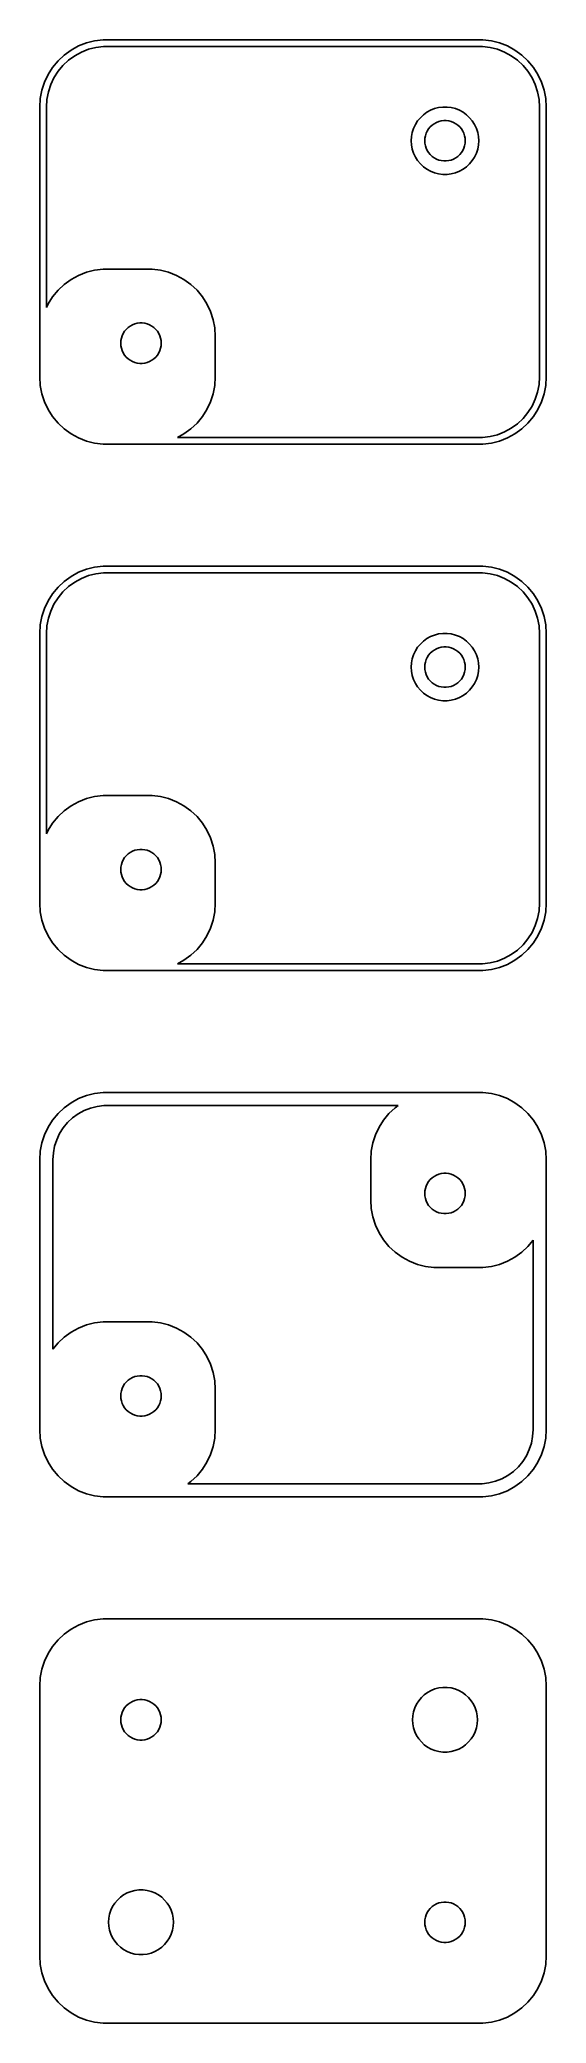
# Model space of a CAD drawing. Header units: metres. Extents: x -19 to 19, y 102 to 249.
import ezdxf

# ---------------------------------------------------------------- set-up
doc = ezdxf.new("R2010")
doc.units = ezdxf.units.M

msp = doc.modelspace()

# ---------------------------------------------------------------- linework, layer by layer
for p, q in [((-15.8789, 248.524), (-16.4291, 248.222)), ((-15.2951, 248.755), (-15.8789, 248.524)), ((-14.6869, 248.911), (-15.2951, 248.755)), ((-15.1406, 248.28), (-14.5932, 248.42)), ((-14.0639, 248.99), (-14.6869, 248.911)), ((-14.5932, 248.42), (-14.0325, 248.491)), ((14.0639, 248.99), (-14.0639, 248.99)), ((-14.0325, 248.491), (14.0325, 248.491)), ((14.0325, 248.491), (14.5932, 248.42)), ((14.6869, 248.911), (14.0639, 248.99)), ((14.5932, 248.42), (15.1406, 248.28)), ((15.2951, 248.755), (14.6869, 248.911)), ((15.8789, 248.524), (15.2951, 248.755)), ((16.4291, 248.222), (15.8789, 248.524)), ((-17.7951, 246.939), (-18.1315, 246.409)), ((-17.3948, 247.423), (-17.7951, 246.939)), ((-16.9371, 247.853), (-17.3948, 247.423)), ((-17.3906, 246.645), (-17.0303, 247.08)), ((-17.0303, 247.08), (-16.6184, 247.467)), ((-16.4291, 248.222), (-16.9371, 247.853)), ((-16.6184, 247.467), (-16.1612, 247.799)), ((-16.1612, 247.799), (-15.666, 248.072)), ((-15.666, 248.072), (-15.1406, 248.28)), ((15.1406, 248.28), (15.666, 248.072)), ((15.666, 248.072), (16.1612, 247.799)), ((16.1612, 247.799), (16.6184, 247.467)), ((16.9371, 247.853), (16.4291, 248.222)), ((16.6184, 247.467), (17.0303, 247.08)), ((17.3948, 247.423), (16.9371, 247.853)), ((17.0303, 247.08), (17.3906, 246.645)), ((17.7951, 246.939), (17.3948, 247.423)), ((18.1315, 246.409), (17.7951, 246.939)), ((-18.3989, 245.841), (-18.5929, 245.243)), ((-18.1315, 246.409), (-18.3989, 245.841)), ((-18.1086, 245.119), (-17.934, 245.657)), ((-17.934, 245.657), (-17.6934, 246.168)), ((-17.6934, 246.168), (-17.3906, 246.645)), ((17.3906, 246.645), (17.6934, 246.168)), ((17.6934, 246.168), (17.934, 245.657)), ((17.934, 245.657), (18.1086, 245.119)), ((18.3989, 245.841), (18.1315, 246.409)), ((18.5929, 245.243), (18.3989, 245.841)), ((-18.7106, 244.627), (-18.75, 244)), ((-18.75, 244), (-18.75, 224)), ((-18.5929, 245.243), (-18.7106, 244.627)), ((-18.25, 244), (-18.2145, 244.564)), ((-18.25, 229.157), (-18.25, 244)), ((-18.2145, 244.564), (-18.1086, 245.119)), ((11.093, 243.995), (10.7815, 243.956)), ((11.407, 243.995), (11.093, 243.995)), ((11.7184, 243.956), (11.407, 243.995)), ((18.1086, 245.119), (18.2145, 244.564)), ((18.2145, 244.564), (18.25, 244)), ((18.25, 244), (18.25, 224)), ((18.7106, 244.627), (18.5929, 245.243)), ((18.75, 244), (18.7106, 244.627)), ((18.75, 224), (18.75, 244)), ((9.05922, 242.704), (8.92555, 242.42)), ((9.22745, 242.969), (9.05922, 242.704)), ((9.42757, 243.211), (9.22745, 242.969)), ((9.65643, 243.426), (9.42757, 243.211)), ((9.91043, 243.611), (9.65643, 243.426)), ((10.1855, 243.762), (9.91043, 243.611)), ((10.0365, 242.382), (10.1565, 242.527)), ((10.1565, 242.527), (10.2939, 242.656)), ((10.4774, 243.878), (10.1855, 243.762)), ((10.2939, 242.656), (10.4463, 242.766)), ((10.4463, 242.766), (10.6113, 242.857)), ((10.7815, 243.956), (10.4774, 243.878)), ((10.6113, 242.857), (10.7865, 242.927)), ((10.7865, 242.927), (10.9689, 242.973)), ((10.9689, 242.973), (11.1558, 242.997)), ((11.1558, 242.997), (11.3442, 242.997)), ((11.3442, 242.997), (11.5311, 242.973)), ((11.5311, 242.973), (11.7135, 242.927)), ((11.7135, 242.927), (11.8887, 242.857)), ((12.0225, 243.878), (11.7184, 243.956)), ((11.8887, 242.857), (12.0537, 242.766)), ((12.3144, 243.762), (12.0225, 243.878)), ((12.0537, 242.766), (12.2061, 242.656)), ((12.2061, 242.656), (12.3434, 242.527)), ((12.5896, 243.611), (12.3144, 243.762)), ((12.3434, 242.527), (12.4635, 242.382)), ((12.8436, 243.426), (12.5896, 243.611)), ((13.0724, 243.211), (12.8436, 243.426)), ((13.2725, 242.969), (13.0724, 243.211)), ((13.4408, 242.704), (13.2725, 242.969)), ((13.5744, 242.42), (13.4408, 242.704)), ((8.7697, 241.813), (8.75, 241.5)), ((8.75, 241.5), (8.7697, 241.187)), ((8.82854, 242.122), (8.7697, 241.813)), ((8.7697, 241.187), (8.82854, 240.878)), ((8.92555, 242.42), (8.82854, 242.122)), ((9.75, 241.5), (9.76183, 241.688)), ((9.76183, 241.312), (9.75, 241.5)), ((9.76183, 241.688), (9.79712, 241.873)), ((9.79712, 241.127), (9.76183, 241.312)), ((9.79712, 241.873), (9.85533, 242.052)), ((9.85533, 240.948), (9.79712, 241.127)), ((9.85533, 242.052), (9.93553, 242.223)), ((9.93553, 242.223), (10.0365, 242.382)), ((12.4635, 242.382), (12.5645, 242.223)), ((12.5645, 242.223), (12.6447, 242.052)), ((12.6447, 242.052), (12.7029, 241.873)), ((12.7029, 241.127), (12.6447, 240.948)), ((12.7029, 241.873), (12.7382, 241.688)), ((12.7382, 241.312), (12.7029, 241.127)), ((12.7382, 241.688), (12.75, 241.5)), ((12.75, 241.5), (12.7382, 241.312)), ((13.6714, 242.122), (13.5744, 242.42)), ((13.7303, 241.813), (13.6714, 242.122)), ((13.6714, 240.878), (13.7303, 241.187)), ((13.75, 241.5), (13.7303, 241.813)), ((13.7303, 241.187), (13.75, 241.5)), ((8.82854, 240.878), (8.92555, 240.58)), ((8.92555, 240.58), (9.05922, 240.296)), ((9.05922, 240.296), (9.22745, 240.031)), ((9.22745, 240.031), (9.42757, 239.789)), ((9.42757, 239.789), (9.65643, 239.574)), ((9.93553, 240.777), (9.85533, 240.948)), ((10.0365, 240.618), (9.93553, 240.777)), ((10.1565, 240.473), (10.0365, 240.618)), ((10.2939, 240.344), (10.1565, 240.473)), ((10.4463, 240.234), (10.2939, 240.344)), ((10.6113, 240.143), (10.4463, 240.234)), ((10.7865, 240.073), (10.6113, 240.143)), ((10.9689, 240.027), (10.7865, 240.073)), ((11.1558, 240.003), (10.9689, 240.027)), ((11.3442, 240.003), (11.1558, 240.003)), ((11.5311, 240.027), (11.3442, 240.003)), ((11.7135, 240.073), (11.5311, 240.027)), ((11.8887, 240.143), (11.7135, 240.073)), ((12.0537, 240.234), (11.8887, 240.143)), ((12.2061, 240.344), (12.0537, 240.234)), ((12.3434, 240.473), (12.2061, 240.344)), ((12.4635, 240.618), (12.3434, 240.473)), ((12.5645, 240.777), (12.4635, 240.618)), ((12.6447, 240.948), (12.5645, 240.777)), ((12.8436, 239.574), (13.0724, 239.789)), ((13.0724, 239.789), (13.2725, 240.031)), ((13.2725, 240.031), (13.4408, 240.296)), ((13.4408, 240.296), (13.5744, 240.58)), ((13.5744, 240.58), (13.6714, 240.878)), ((9.65643, 239.574), (9.91043, 239.389)), ((9.91043, 239.389), (10.1855, 239.238)), ((10.1855, 239.238), (10.4774, 239.122)), ((10.4774, 239.122), (10.7815, 239.044)), ((10.7815, 239.044), (11.093, 239.005)), ((11.093, 239.005), (11.407, 239.005)), ((11.407, 239.005), (11.7184, 239.044)), ((11.7184, 239.044), (12.0225, 239.122)), ((12.0225, 239.122), (12.3144, 239.238)), ((12.3144, 239.238), (12.5896, 239.389)), ((12.5896, 239.389), (12.8436, 239.574)), ((-16.9371, 230.853), (-17.3948, 230.423)), ((-16.4291, 231.222), (-16.9371, 230.853)), ((-15.8789, 231.524), (-16.4291, 231.222)), ((-15.2951, 231.755), (-15.8789, 231.524)), ((-14.6869, 231.911), (-15.2951, 231.755)), ((-14.0639, 231.99), (-14.6869, 231.911)), ((-10.436, 231.99), (-14.0639, 231.99)), ((-9.81308, 231.911), (-10.436, 231.99)), ((-9.20491, 231.755), (-9.81308, 231.911)), ((-8.62109, 231.524), (-9.20491, 231.755)), ((-8.07086, 231.222), (-8.62109, 231.524)), ((-7.56287, 230.853), (-8.07086, 231.222)), ((-7.10515, 230.423), (-7.56287, 230.853)), ((-18.1315, 229.409), (-18.25, 229.157)), ((-17.7951, 229.939), (-18.1315, 229.409)), ((-17.3948, 230.423), (-17.7951, 229.939)), ((-6.70491, 229.939), (-7.10515, 230.423)), ((-6.36845, 229.409), (-6.70491, 229.939)), ((-6.1011, 228.841), (-6.36845, 229.409)), ((-12.0537, 227.766), (-11.8887, 227.857)), ((-11.8887, 227.857), (-11.7135, 227.927)), ((-11.7135, 227.927), (-11.5311, 227.973)), ((-11.5311, 227.973), (-11.3442, 227.997)), ((-11.3442, 227.997), (-11.1558, 227.997)), ((-11.1558, 227.997), (-10.9689, 227.973)), ((-10.9689, 227.973), (-10.7865, 227.927)), ((-10.7865, 227.927), (-10.6113, 227.857)), ((-10.6113, 227.857), (-10.4463, 227.766)), ((-5.90707, 228.243), (-6.1011, 228.841)), ((-5.78941, 227.627), (-5.90707, 228.243)), ((-12.75, 226.5), (-12.7382, 226.688)), ((-12.7382, 226.312), (-12.75, 226.5)), ((-12.7382, 226.688), (-12.7029, 226.873)), ((-12.7029, 226.873), (-12.6447, 227.052)), ((-12.6447, 227.052), (-12.5645, 227.223)), ((-12.5645, 227.223), (-12.4635, 227.382)), ((-12.4635, 227.382), (-12.3434, 227.527)), ((-12.3434, 227.527), (-12.2061, 227.656)), ((-12.2061, 227.656), (-12.0537, 227.766)), ((-10.4463, 227.766), (-10.2939, 227.656)), ((-10.2939, 227.656), (-10.1565, 227.527)), ((-10.1565, 227.527), (-10.0365, 227.382)), ((-10.0365, 227.382), (-9.93553, 227.223)), ((-9.93553, 227.223), (-9.85533, 227.052)), ((-9.85533, 227.052), (-9.79712, 226.873)), ((-9.79712, 226.873), (-9.76183, 226.688)), ((-9.76183, 226.688), (-9.75, 226.5)), ((-9.75, 226.5), (-9.76183, 226.312)), ((-5.75, 227), (-5.78941, 227.627)), ((-5.75, 224), (-5.75, 227)), ((-12.7029, 226.127), (-12.7382, 226.312)), ((-12.6447, 225.948), (-12.7029, 226.127)), ((-12.5645, 225.777), (-12.6447, 225.948)), ((-12.4635, 225.618), (-12.5645, 225.777)), ((-12.3434, 225.473), (-12.4635, 225.618)), ((-12.2061, 225.344), (-12.3434, 225.473)), ((-12.0537, 225.234), (-12.2061, 225.344)), ((-11.8887, 225.143), (-12.0537, 225.234)), ((-11.7135, 225.073), (-11.8887, 225.143)), ((-11.5311, 225.027), (-11.7135, 225.073)), ((-11.3442, 225.003), (-11.5311, 225.027)), ((-11.1558, 225.003), (-11.3442, 225.003)), ((-10.9689, 225.027), (-11.1558, 225.003)), ((-10.7865, 225.073), (-10.9689, 225.027)), ((-10.6113, 225.143), (-10.7865, 225.073)), ((-10.4463, 225.234), (-10.6113, 225.143)), ((-10.2939, 225.344), (-10.4463, 225.234)), ((-10.1565, 225.473), (-10.2939, 225.344)), ((-10.0365, 225.618), (-10.1565, 225.473)), ((-9.93553, 225.777), (-10.0365, 225.618)), ((-9.85533, 225.948), (-9.93553, 225.777)), ((-9.79712, 226.127), (-9.85533, 225.948)), ((-9.76183, 226.312), (-9.79712, 226.127)), ((-18.75, 224), (-18.7106, 223.373)), ((-5.78941, 223.373), (-5.75, 224)), ((18.2145, 223.436), (18.1086, 222.881)), ((18.25, 224), (18.2145, 223.436)), ((18.7106, 223.373), (18.75, 224)), ((-18.7106, 223.373), (-18.5929, 222.757)), ((-18.5929, 222.757), (-18.3989, 222.159)), ((-18.3989, 222.159), (-18.1315, 221.591)), ((-6.36845, 221.591), (-6.1011, 222.159)), ((-6.1011, 222.159), (-5.90707, 222.757)), ((-5.90707, 222.757), (-5.78941, 223.373)), ((17.934, 222.343), (17.6934, 221.832)), ((18.1086, 222.881), (17.934, 222.343)), ((18.1315, 221.591), (18.3989, 222.159)), ((18.3989, 222.159), (18.5929, 222.757)), ((18.5929, 222.757), (18.7106, 223.373)), ((-18.1315, 221.591), (-17.7951, 221.061)), ((-17.7951, 221.061), (-17.3948, 220.577)), ((-17.3948, 220.577), (-16.9371, 220.147)), ((-7.56287, 220.147), (-7.10515, 220.577)), ((-7.10515, 220.577), (-6.70491, 221.061)), ((-6.70491, 221.061), (-6.36845, 221.591)), ((16.6184, 220.533), (16.1612, 220.201)), ((17.0303, 220.92), (16.6184, 220.533)), ((16.9371, 220.147), (17.3948, 220.577)), ((17.3906, 221.355), (17.0303, 220.92)), ((17.6934, 221.832), (17.3906, 221.355)), ((17.3948, 220.577), (17.7951, 221.061)), ((17.7951, 221.061), (18.1315, 221.591)), ((-16.9371, 220.147), (-16.4291, 219.778)), ((-16.4291, 219.778), (-15.8789, 219.476)), ((-15.8789, 219.476), (-15.2951, 219.245)), ((-15.2951, 219.245), (-14.6869, 219.089)), ((-14.6869, 219.089), (-14.0639, 219.01)), ((-14.0639, 219.01), (14.0639, 219.01)), ((-8.56104, 219.509), (-8.07086, 219.778)), ((14.0325, 219.509), (-8.56104, 219.509)), ((-8.07086, 219.778), (-7.56287, 220.147)), ((14.5932, 219.58), (14.0325, 219.509)), ((14.0639, 219.01), (14.6869, 219.089)), ((15.1406, 219.72), (14.5932, 219.58)), ((14.6869, 219.089), (15.2951, 219.245)), ((15.666, 219.928), (15.1406, 219.72)), ((15.2951, 219.245), (15.8789, 219.476)), ((16.1612, 220.201), (15.666, 219.928)), ((15.8789, 219.476), (16.4291, 219.778)), ((16.4291, 219.778), (16.9371, 220.147)), ((-16.9371, 208.853), (-17.3948, 208.423)), ((-16.4291, 209.222), (-16.9371, 208.853)), ((-16.6184, 208.467), (-16.1612, 208.799)), ((-15.8789, 209.524), (-16.4291, 209.222)), ((-16.1612, 208.799), (-15.666, 209.072)), ((-15.2951, 209.755), (-15.8789, 209.524)), ((-15.666, 209.072), (-15.1406, 209.28)), ((-14.6869, 209.911), (-15.2951, 209.755)), ((-15.1406, 209.28), (-14.5932, 209.42)), ((-14.0639, 209.99), (-14.6869, 209.911)), ((-14.5932, 209.42), (-14.0325, 209.491)), ((14.0639, 209.99), (-14.0639, 209.99)), ((-14.0325, 209.491), (14.0325, 209.491)), ((14.0325, 209.491), (14.5932, 209.42)), ((14.6869, 209.911), (14.0639, 209.99)), ((14.5932, 209.42), (15.1406, 209.28)), ((15.2951, 209.755), (14.6869, 209.911)), ((15.1406, 209.28), (15.666, 209.072)), ((15.8789, 209.524), (15.2951, 209.755)), ((15.666, 209.072), (16.1612, 208.799)), ((16.4291, 209.222), (15.8789, 209.524)), ((16.1612, 208.799), (16.6184, 208.467)), ((16.9371, 208.853), (16.4291, 209.222)), ((17.3948, 208.423), (16.9371, 208.853)), ((-18.1315, 207.409), (-18.3989, 206.841)), ((-17.7951, 207.939), (-18.1315, 207.409)), ((-17.3948, 208.423), (-17.7951, 207.939)), ((-17.6934, 207.168), (-17.3906, 207.645)), ((-17.3906, 207.645), (-17.0303, 208.08)), ((-17.0303, 208.08), (-16.6184, 208.467)), ((16.6184, 208.467), (17.0303, 208.08)), ((17.0303, 208.08), (17.3906, 207.645)), ((17.3906, 207.645), (17.6934, 207.168)), ((17.7951, 207.939), (17.3948, 208.423)), ((18.1315, 207.409), (17.7951, 207.939)), ((18.3989, 206.841), (18.1315, 207.409)), ((-18.5929, 206.243), (-18.7106, 205.627)), ((-18.3989, 206.841), (-18.5929, 206.243)), ((-18.2145, 205.564), (-18.1086, 206.119)), ((-18.1086, 206.119), (-17.934, 206.657)), ((-17.934, 206.657), (-17.6934, 207.168)), ((17.6934, 207.168), (17.934, 206.657)), ((17.934, 206.657), (18.1086, 206.119)), ((18.1086, 206.119), (18.2145, 205.564)), ((18.5929, 206.243), (18.3989, 206.841)), ((18.7106, 205.627), (18.5929, 206.243)), ((-18.7106, 205.627), (-18.75, 205)), ((-18.75, 205), (-18.75, 185)), ((-18.25, 205), (-18.2145, 205.564)), ((-18.25, 190.157), (-18.25, 205)), ((9.65643, 204.426), (9.42757, 204.211)), ((9.91043, 204.611), (9.65643, 204.426)), ((10.1855, 204.762), (9.91043, 204.611)), ((10.4774, 204.878), (10.1855, 204.762)), ((10.7815, 204.956), (10.4774, 204.878)), ((11.093, 204.995), (10.7815, 204.956)), ((11.407, 204.995), (11.093, 204.995)), ((11.7184, 204.956), (11.407, 204.995)), ((12.0225, 204.878), (11.7184, 204.956)), ((12.3144, 204.762), (12.0225, 204.878)), ((12.5896, 204.611), (12.3144, 204.762)), ((12.8436, 204.426), (12.5896, 204.611)), ((13.0724, 204.211), (12.8436, 204.426)), ((18.2145, 205.564), (18.25, 205)), ((18.25, 205), (18.25, 185)), ((18.75, 205), (18.7106, 205.627)), ((18.75, 185), (18.75, 205)), ((8.82854, 203.122), (8.7697, 202.813)), ((8.92555, 203.42), (8.82854, 203.122)), ((9.05922, 203.704), (8.92555, 203.42)), ((9.22745, 203.969), (9.05922, 203.704)), ((9.42757, 204.211), (9.22745, 203.969)), ((9.76183, 202.688), (9.79712, 202.873)), ((9.79712, 202.873), (9.85533, 203.052)), ((9.85533, 203.052), (9.93553, 203.223)), ((9.93553, 203.223), (10.0365, 203.382)), ((10.0365, 203.382), (10.1565, 203.527)), ((10.1565, 203.527), (10.2939, 203.656)), ((10.2939, 203.656), (10.4463, 203.766)), ((10.4463, 203.766), (10.6113, 203.857)), ((10.6113, 203.857), (10.7865, 203.927)), ((10.7865, 203.927), (10.9689, 203.973)), ((10.9689, 203.973), (11.1558, 203.997)), ((11.1558, 203.997), (11.3442, 203.997)), ((11.3442, 203.997), (11.5311, 203.973)), ((11.5311, 203.973), (11.7135, 203.927)), ((11.7135, 203.927), (11.8887, 203.857)), ((11.8887, 203.857), (12.0537, 203.766)), ((12.0537, 203.766), (12.2061, 203.656)), ((12.2061, 203.656), (12.3434, 203.527)), ((12.3434, 203.527), (12.4635, 203.382)), ((12.4635, 203.382), (12.5645, 203.223)), ((12.5645, 203.223), (12.6447, 203.052)), ((12.6447, 203.052), (12.7029, 202.873)), ((12.7029, 202.873), (12.7382, 202.688)), ((13.2725, 203.969), (13.0724, 204.211)), ((13.4408, 203.704), (13.2725, 203.969)), ((13.5744, 203.42), (13.4408, 203.704)), ((13.6714, 203.122), (13.5744, 203.42)), ((13.7303, 202.813), (13.6714, 203.122)), ((8.7697, 202.813), (8.75, 202.5)), ((8.75, 202.5), (8.7697, 202.187)), ((8.7697, 202.187), (8.82854, 201.878)), ((8.82854, 201.878), (8.92555, 201.58)), ((8.92555, 201.58), (9.05922, 201.296)), ((9.75, 202.5), (9.76183, 202.688)), ((9.76183, 202.312), (9.75, 202.5)), ((9.79712, 202.127), (9.76183, 202.312)), ((9.85533, 201.948), (9.79712, 202.127)), ((9.93553, 201.777), (9.85533, 201.948)), ((10.0365, 201.618), (9.93553, 201.777)), ((10.1565, 201.473), (10.0365, 201.618)), ((10.2939, 201.344), (10.1565, 201.473)), ((12.3434, 201.473), (12.2061, 201.344)), ((12.4635, 201.618), (12.3434, 201.473)), ((12.5645, 201.777), (12.4635, 201.618)), ((12.6447, 201.948), (12.5645, 201.777)), ((12.7029, 202.127), (12.6447, 201.948)), ((12.7382, 202.312), (12.7029, 202.127)), ((12.7382, 202.688), (12.75, 202.5)), ((12.75, 202.5), (12.7382, 202.312)), ((13.4408, 201.296), (13.5744, 201.58)), ((13.5744, 201.58), (13.6714, 201.878)), ((13.6714, 201.878), (13.7303, 202.187)), ((13.75, 202.5), (13.7303, 202.813)), ((13.7303, 202.187), (13.75, 202.5)), ((9.05922, 201.296), (9.22745, 201.031)), ((9.22745, 201.031), (9.42757, 200.789)), ((9.42757, 200.789), (9.65643, 200.574)), ((9.65643, 200.574), (9.91043, 200.389)), ((9.91043, 200.389), (10.1855, 200.238)), ((10.1855, 200.238), (10.4774, 200.122)), ((10.4463, 201.234), (10.2939, 201.344)), ((10.6113, 201.143), (10.4463, 201.234)), ((10.4774, 200.122), (10.7815, 200.044)), ((10.7865, 201.073), (10.6113, 201.143)), ((10.7815, 200.044), (11.093, 200.005)), ((10.9689, 201.027), (10.7865, 201.073)), ((11.1558, 201.003), (10.9689, 201.027)), ((11.093, 200.005), (11.407, 200.005)), ((11.3442, 201.003), (11.1558, 201.003)), ((11.5311, 201.027), (11.3442, 201.003)), ((11.407, 200.005), (11.7184, 200.044)), ((11.7135, 201.073), (11.5311, 201.027)), ((11.8887, 201.143), (11.7135, 201.073)), ((11.7184, 200.044), (12.0225, 200.122)), ((12.0537, 201.234), (11.8887, 201.143)), ((12.0225, 200.122), (12.3144, 200.238)), ((12.2061, 201.344), (12.0537, 201.234)), ((12.3144, 200.238), (12.5896, 200.389)), ((12.5896, 200.389), (12.8436, 200.574)), ((12.8436, 200.574), (13.0724, 200.789)), ((13.0724, 200.789), (13.2725, 201.031)), ((13.2725, 201.031), (13.4408, 201.296)), ((-15.2951, 192.755), (-15.8789, 192.524)), ((-14.6869, 192.911), (-15.2951, 192.755)), ((-14.0639, 192.99), (-14.6869, 192.911)), ((-10.436, 192.99), (-14.0639, 192.99)), ((-9.81308, 192.911), (-10.436, 192.99)), ((-9.20491, 192.755), (-9.81308, 192.911)), ((-8.62109, 192.524), (-9.20491, 192.755)), ((-17.3948, 191.423), (-17.7951, 190.939)), ((-16.9371, 191.853), (-17.3948, 191.423)), ((-16.4291, 192.222), (-16.9371, 191.853)), ((-15.8789, 192.524), (-16.4291, 192.222)), ((-8.07086, 192.222), (-8.62109, 192.524)), ((-7.56287, 191.853), (-8.07086, 192.222)), ((-7.10515, 191.423), (-7.56287, 191.853)), ((-6.70491, 190.939), (-7.10515, 191.423)), ((-18.1315, 190.409), (-18.25, 190.157)), ((-17.7951, 190.939), (-18.1315, 190.409)), ((-6.36845, 190.409), (-6.70491, 190.939)), ((-6.1011, 189.841), (-6.36845, 190.409)), ((-5.90707, 189.243), (-6.1011, 189.841)), ((-12.6447, 188.052), (-12.5645, 188.223)), ((-12.5645, 188.223), (-12.4635, 188.382)), ((-12.4635, 188.382), (-12.3434, 188.527)), ((-12.3434, 188.527), (-12.2061, 188.656)), ((-12.2061, 188.656), (-12.0537, 188.766)), ((-12.0537, 188.766), (-11.8887, 188.857)), ((-11.8887, 188.857), (-11.7135, 188.927)), ((-11.7135, 188.927), (-11.5311, 188.973)), ((-11.5311, 188.973), (-11.3442, 188.997)), ((-11.3442, 188.997), (-11.1558, 188.997)), ((-11.1558, 188.997), (-10.9689, 188.973)), ((-10.9689, 188.973), (-10.7865, 188.927)), ((-10.7865, 188.927), (-10.6113, 188.857)), ((-10.6113, 188.857), (-10.4463, 188.766)), ((-10.4463, 188.766), (-10.2939, 188.656)), ((-10.2939, 188.656), (-10.1565, 188.527)), ((-10.1565, 188.527), (-10.0365, 188.382)), ((-10.0365, 188.382), (-9.93553, 188.223)), ((-9.93553, 188.223), (-9.85533, 188.052)), ((-5.78941, 188.627), (-5.90707, 189.243)), ((-5.75, 188), (-5.78941, 188.627)), ((-12.75, 187.5), (-12.7382, 187.688)), ((-12.7382, 187.312), (-12.75, 187.5)), ((-12.7382, 187.688), (-12.7029, 187.873)), ((-12.7029, 187.127), (-12.7382, 187.312)), ((-12.7029, 187.873), (-12.6447, 188.052)), ((-12.6447, 186.948), (-12.7029, 187.127)), ((-12.5645, 186.777), (-12.6447, 186.948)), ((-12.4635, 186.618), (-12.5645, 186.777)), ((-9.93553, 186.777), (-10.0365, 186.618)), ((-9.85533, 186.948), (-9.93553, 186.777)), ((-9.85533, 188.052), (-9.79712, 187.873)), ((-9.79712, 187.127), (-9.85533, 186.948)), ((-9.79712, 187.873), (-9.76183, 187.688)), ((-9.76183, 187.312), (-9.79712, 187.127)), ((-9.76183, 187.688), (-9.75, 187.5)), ((-9.75, 187.5), (-9.76183, 187.312)), ((-5.75, 185), (-5.75, 188)), ((-12.3434, 186.473), (-12.4635, 186.618)), ((-12.2061, 186.344), (-12.3434, 186.473)), ((-12.0537, 186.234), (-12.2061, 186.344)), ((-11.8887, 186.143), (-12.0537, 186.234)), ((-11.7135, 186.073), (-11.8887, 186.143)), ((-11.5311, 186.027), (-11.7135, 186.073)), ((-11.3442, 186.003), (-11.5311, 186.027)), ((-11.1558, 186.003), (-11.3442, 186.003)), ((-10.9689, 186.027), (-11.1558, 186.003)), ((-10.7865, 186.073), (-10.9689, 186.027)), ((-10.6113, 186.143), (-10.7865, 186.073)), ((-10.4463, 186.234), (-10.6113, 186.143)), ((-10.2939, 186.344), (-10.4463, 186.234)), ((-10.1565, 186.473), (-10.2939, 186.344)), ((-10.0365, 186.618), (-10.1565, 186.473)), ((-18.75, 185), (-18.7106, 184.373)), ((-18.7106, 184.373), (-18.5929, 183.757)), ((-18.5929, 183.757), (-18.3989, 183.159)), ((-6.1011, 183.159), (-5.90707, 183.757)), ((-5.90707, 183.757), (-5.78941, 184.373)), ((-5.78941, 184.373), (-5.75, 185)), ((18.1086, 183.881), (17.934, 183.343)), ((18.2145, 184.436), (18.1086, 183.881)), ((18.25, 185), (18.2145, 184.436)), ((18.3989, 183.159), (18.5929, 183.757)), ((18.5929, 183.757), (18.7106, 184.373)), ((18.7106, 184.373), (18.75, 185)), ((-18.3989, 183.159), (-18.1315, 182.591)), ((-18.1315, 182.591), (-17.7951, 182.061)), ((-6.70491, 182.061), (-6.36845, 182.591)), ((-6.36845, 182.591), (-6.1011, 183.159)), ((17.3906, 182.355), (17.0303, 181.92)), ((17.6934, 182.832), (17.3906, 182.355)), ((17.934, 183.343), (17.6934, 182.832)), ((17.7951, 182.061), (18.1315, 182.591)), ((18.1315, 182.591), (18.3989, 183.159)), ((-17.7951, 182.061), (-17.3948, 181.577)), ((-17.3948, 181.577), (-16.9371, 181.147)), ((-16.9371, 181.147), (-16.4291, 180.778)), ((-8.07086, 180.778), (-7.56287, 181.147)), ((-7.56287, 181.147), (-7.10515, 181.577)), ((-7.10515, 181.577), (-6.70491, 182.061)), ((15.666, 180.928), (15.1406, 180.72)), ((16.1612, 181.201), (15.666, 180.928)), ((16.6184, 181.533), (16.1612, 181.201)), ((16.4291, 180.778), (16.9371, 181.147)), ((17.0303, 181.92), (16.6184, 181.533)), ((16.9371, 181.147), (17.3948, 181.577)), ((17.3948, 181.577), (17.7951, 182.061)), ((-16.4291, 180.778), (-15.8789, 180.476)), ((-15.8789, 180.476), (-15.2951, 180.245)), ((-15.2951, 180.245), (-14.6869, 180.089)), ((-14.6869, 180.089), (-14.0639, 180.01)), ((-14.0639, 180.01), (14.0639, 180.01)), ((-8.56104, 180.509), (-8.07086, 180.778)), ((14.0325, 180.509), (-8.56104, 180.509)), ((14.5932, 180.58), (14.0325, 180.509)), ((14.0639, 180.01), (14.6869, 180.089)), ((15.1406, 180.72), (14.5932, 180.58)), ((14.6869, 180.089), (15.2951, 180.245)), ((15.2951, 180.245), (15.8789, 180.476)), ((15.8789, 180.476), (16.4291, 180.778)), ((-15.8789, 170.524), (-16.4291, 170.222)), ((-15.2951, 170.755), (-15.8789, 170.524)), ((-14.6869, 170.911), (-15.2951, 170.755)), ((-14.0639, 170.99), (-14.6869, 170.911)), ((14.0639, 170.99), (-14.0639, 170.99)), ((14.6869, 170.911), (14.0639, 170.99)), ((15.2951, 170.755), (14.6869, 170.911)), ((15.8789, 170.524), (15.2951, 170.755)), ((16.4291, 170.222), (15.8789, 170.524)), ((-17.3948, 169.423), (-17.7951, 168.939)), ((-16.9371, 169.853), (-17.3948, 169.423)), ((-16.4291, 170.222), (-16.9371, 169.853)), ((-16.6822, 168.754), (-16.3139, 169.099)), ((-16.3139, 169.099), (-15.9053, 169.396)), ((-15.9053, 169.396), (-15.4626, 169.64)), ((-15.4626, 169.64), (-14.993, 169.826)), ((-14.993, 169.826), (-14.5037, 169.951)), ((-14.5037, 169.951), (-14.0026, 170.014)), ((-14.0026, 170.014), (7.78568, 170.014)), ((7.10515, 169.423), (6.70491, 168.939)), ((7.56287, 169.853), (7.10515, 169.423)), ((7.78568, 170.014), (7.56287, 169.853)), ((16.9371, 169.853), (16.4291, 170.222)), ((17.3948, 169.423), (16.9371, 169.853)), ((17.7951, 168.939), (17.3948, 169.423)), ((-18.3989, 167.841), (-18.5929, 167.243)), ((-18.1315, 168.409), (-18.3989, 167.841)), ((-17.7951, 168.939), (-18.1315, 168.409)), ((-17.4899, 167.481), (-17.2748, 167.938)), ((-17.2748, 167.938), (-17.0042, 168.364)), ((-17.0042, 168.364), (-16.6822, 168.754)), ((6.1011, 167.841), (5.90707, 167.243)), ((6.36845, 168.409), (6.1011, 167.841)), ((6.70491, 168.939), (6.36845, 168.409)), ((18.1315, 168.409), (17.7951, 168.939)), ((18.3989, 167.841), (18.1315, 168.409)), ((18.5929, 167.243), (18.3989, 167.841)), ((-18.7106, 166.627), (-18.75, 166)), ((-18.5929, 167.243), (-18.7106, 166.627)), ((-17.7724, 166), (-17.7407, 166.504)), ((-17.7407, 166.504), (-17.646, 167)), ((-17.646, 167), (-17.4899, 167.481)), ((5.78941, 166.627), (5.75, 166)), ((5.90707, 167.243), (5.78941, 166.627)), ((18.7106, 166.627), (18.5929, 167.243)), ((18.75, 166), (18.7106, 166.627)), ((-18.75, 166), (-18.75, 146)), ((-17.7724, 151.966), (-17.7724, 166)), ((5.75, 166), (5.75, 163)), ((10.1565, 164.527), (10.2939, 164.656)), ((10.2939, 164.656), (10.4463, 164.766)), ((10.4463, 164.766), (10.6113, 164.857)), ((10.6113, 164.857), (10.7865, 164.927)), ((10.7865, 164.927), (10.9689, 164.973)), ((10.9689, 164.973), (11.1558, 164.997)), ((11.1558, 164.997), (11.3442, 164.997)), ((11.3442, 164.997), (11.5311, 164.973)), ((11.5311, 164.973), (11.7135, 164.927)), ((11.7135, 164.927), (11.8887, 164.857)), ((11.8887, 164.857), (12.0537, 164.766)), ((12.0537, 164.766), (12.2061, 164.656)), ((12.2061, 164.656), (12.3434, 164.527)), ((18.75, 146), (18.75, 166)), ((9.75, 163.5), (9.76183, 163.688)), ((9.76183, 163.312), (9.75, 163.5)), ((9.76183, 163.688), (9.79712, 163.873)), ((9.79712, 163.127), (9.76183, 163.312)), ((9.79712, 163.873), (9.85533, 164.052)), ((9.85533, 164.052), (9.93553, 164.223)), ((9.93553, 164.223), (10.0365, 164.382)), ((10.0365, 164.382), (10.1565, 164.527)), ((12.3434, 164.527), (12.4635, 164.382)), ((12.4635, 164.382), (12.5645, 164.223)), ((12.5645, 164.223), (12.6447, 164.052)), ((12.6447, 164.052), (12.7029, 163.873)), ((12.7029, 163.873), (12.7382, 163.688)), ((12.7382, 163.312), (12.7029, 163.127)), ((12.7382, 163.688), (12.75, 163.5)), ((12.75, 163.5), (12.7382, 163.312)), ((5.75, 163), (5.78941, 162.373)), ((5.78941, 162.373), (5.90707, 161.757)), ((5.90707, 161.757), (6.1011, 161.159)), ((9.85533, 162.948), (9.79712, 163.127)), ((9.93553, 162.777), (9.85533, 162.948)), ((10.0365, 162.618), (9.93553, 162.777)), ((10.1565, 162.473), (10.0365, 162.618)), ((10.2939, 162.344), (10.1565, 162.473)), ((10.4463, 162.234), (10.2939, 162.344)), ((10.6113, 162.143), (10.4463, 162.234)), ((10.7865, 162.073), (10.6113, 162.143)), ((10.9689, 162.027), (10.7865, 162.073)), ((11.1558, 162.003), (10.9689, 162.027)), ((11.3442, 162.003), (11.1558, 162.003)), ((11.5311, 162.027), (11.3442, 162.003)), ((11.7135, 162.073), (11.5311, 162.027)), ((11.8887, 162.143), (11.7135, 162.073)), ((12.0537, 162.234), (11.8887, 162.143)), ((12.2061, 162.344), (12.0537, 162.234)), ((12.3434, 162.473), (12.2061, 162.344)), ((12.4635, 162.618), (12.3434, 162.473)), ((12.5645, 162.777), (12.4635, 162.618)), ((12.6447, 162.948), (12.5645, 162.777)), ((12.7029, 163.127), (12.6447, 162.948)), ((6.1011, 161.159), (6.36845, 160.591)), ((6.36845, 160.591), (6.70491, 160.061)), ((6.70491, 160.061), (7.10515, 159.577)), ((7.10515, 159.577), (7.56287, 159.147)), ((7.56287, 159.147), (8.07086, 158.778)), ((8.07086, 158.778), (8.62109, 158.476)), ((15.8789, 158.476), (16.4291, 158.778)), ((16.4291, 158.778), (16.9371, 159.147)), ((16.9371, 159.147), (17.3948, 159.577)), ((17.3948, 159.577), (17.7724, 160.034)), ((17.7724, 160.034), (17.7724, 146)), ((8.62109, 158.476), (9.20491, 158.245)), ((9.20491, 158.245), (9.81308, 158.089)), ((9.81308, 158.089), (10.436, 158.01)), ((10.436, 158.01), (14.0639, 158.01)), ((14.0639, 158.01), (14.6869, 158.089)), ((14.6869, 158.089), (15.2951, 158.245)), ((15.2951, 158.245), (15.8789, 158.476)), ((-16.4291, 153.222), (-16.9371, 152.853)), ((-15.8789, 153.524), (-16.4291, 153.222)), ((-15.2951, 153.755), (-15.8789, 153.524)), ((-14.6869, 153.911), (-15.2951, 153.755)), ((-14.0639, 153.99), (-14.6869, 153.911)), ((-10.436, 153.99), (-14.0639, 153.99)), ((-9.81308, 153.911), (-10.436, 153.99)), ((-9.20491, 153.755), (-9.81308, 153.911)), ((-8.62109, 153.524), (-9.20491, 153.755)), ((-8.07086, 153.222), (-8.62109, 153.524)), ((-7.56287, 152.853), (-8.07086, 153.222)), ((-17.3948, 152.423), (-17.7724, 151.966)), ((-16.9371, 152.853), (-17.3948, 152.423)), ((-7.10515, 152.423), (-7.56287, 152.853)), ((-6.70491, 151.939), (-7.10515, 152.423)), ((-6.36845, 151.409), (-6.70491, 151.939)), ((-6.1011, 150.841), (-6.36845, 151.409)), ((-11.8887, 149.857), (-11.7135, 149.927)), ((-11.7135, 149.927), (-11.5311, 149.973)), ((-11.5311, 149.973), (-11.3442, 149.997)), ((-11.3442, 149.997), (-11.1558, 149.997)), ((-11.1558, 149.997), (-10.9689, 149.973)), ((-10.9689, 149.973), (-10.7865, 149.927)), ((-10.7865, 149.927), (-10.6113, 149.857)), ((-5.90707, 150.243), (-6.1011, 150.841)), ((-5.78941, 149.627), (-5.90707, 150.243)), ((-12.75, 148.5), (-12.7382, 148.688)), ((-12.7382, 148.312), (-12.75, 148.5)), ((-12.7382, 148.688), (-12.7029, 148.873)), ((-12.7029, 148.873), (-12.6447, 149.052)), ((-12.6447, 149.052), (-12.5645, 149.223)), ((-12.5645, 149.223), (-12.4635, 149.382)), ((-12.4635, 149.382), (-12.3434, 149.527)), ((-12.3434, 149.527), (-12.2061, 149.656)), ((-12.2061, 149.656), (-12.0537, 149.766)), ((-12.0537, 149.766), (-11.8887, 149.857)), ((-10.6113, 149.857), (-10.4463, 149.766)), ((-10.4463, 149.766), (-10.2939, 149.656)), ((-10.2939, 149.656), (-10.1565, 149.527)), ((-10.1565, 149.527), (-10.0365, 149.382)), ((-10.0365, 149.382), (-9.93553, 149.223)), ((-9.93553, 149.223), (-9.85533, 149.052)), ((-9.85533, 149.052), (-9.79712, 148.873)), ((-9.79712, 148.873), (-9.76183, 148.688)), ((-9.76183, 148.688), (-9.75, 148.5)), ((-9.75, 148.5), (-9.76183, 148.312)), ((-5.75, 149), (-5.78941, 149.627)), ((-5.75, 146), (-5.75, 149)), ((-12.7029, 148.127), (-12.7382, 148.312)), ((-12.6447, 147.948), (-12.7029, 148.127)), ((-12.5645, 147.777), (-12.6447, 147.948)), ((-12.4635, 147.618), (-12.5645, 147.777)), ((-12.3434, 147.473), (-12.4635, 147.618)), ((-12.2061, 147.344), (-12.3434, 147.473)), ((-12.0537, 147.234), (-12.2061, 147.344)), ((-11.8887, 147.143), (-12.0537, 147.234)), ((-11.7135, 147.073), (-11.8887, 147.143)), ((-11.5311, 147.027), (-11.7135, 147.073)), ((-11.3442, 147.003), (-11.5311, 147.027)), ((-11.1558, 147.003), (-11.3442, 147.003)), ((-10.9689, 147.027), (-11.1558, 147.003)), ((-10.7865, 147.073), (-10.9689, 147.027)), ((-10.6113, 147.143), (-10.7865, 147.073)), ((-10.4463, 147.234), (-10.6113, 147.143)), ((-10.2939, 147.344), (-10.4463, 147.234)), ((-10.1565, 147.473), (-10.2939, 147.344)), ((-10.0365, 147.618), (-10.1565, 147.473)), ((-9.93553, 147.777), (-10.0365, 147.618)), ((-9.85533, 147.948), (-9.93553, 147.777)), ((-9.79712, 148.127), (-9.85533, 147.948)), ((-9.76183, 148.312), (-9.79712, 148.127)), ((-18.75, 146), (-18.7106, 145.373)), ((-5.78941, 145.373), (-5.75, 146)), ((17.7724, 146), (17.7407, 145.496)), ((18.7106, 145.373), (18.75, 146)), ((-18.7106, 145.373), (-18.5929, 144.757)), ((-18.5929, 144.757), (-18.3989, 144.159)), ((-18.3989, 144.159), (-18.1315, 143.591)), ((-6.36845, 143.591), (-6.1011, 144.159)), ((-6.1011, 144.159), (-5.90707, 144.757)), ((-5.90707, 144.757), (-5.78941, 145.373)), ((17.2748, 144.062), (17.0042, 143.636)), ((17.4899, 144.519), (17.2748, 144.062)), ((17.646, 145), (17.4899, 144.519)), ((17.7407, 145.496), (17.646, 145)), ((18.1315, 143.591), (18.3989, 144.159)), ((18.3989, 144.159), (18.5929, 144.757)), ((18.5929, 144.757), (18.7106, 145.373)), ((-18.1315, 143.591), (-17.7951, 143.061)), ((-17.7951, 143.061), (-17.3948, 142.577)), ((-17.3948, 142.577), (-16.9371, 142.147)), ((-7.56287, 142.147), (-7.10515, 142.577)), ((-7.10515, 142.577), (-6.70491, 143.061)), ((-6.70491, 143.061), (-6.36845, 143.591)), ((15.9053, 142.604), (15.4626, 142.36)), ((16.3139, 142.901), (15.9053, 142.604)), ((16.6822, 143.246), (16.3139, 142.901)), ((17.0042, 143.636), (16.6822, 143.246)), ((16.9371, 142.147), (17.3948, 142.577)), ((17.3948, 142.577), (17.7951, 143.061)), ((17.7951, 143.061), (18.1315, 143.591)), ((-16.9371, 142.147), (-16.4291, 141.778)), ((-16.4291, 141.778), (-15.8789, 141.476)), ((-15.8789, 141.476), (-15.2951, 141.245)), ((-15.2951, 141.245), (-14.6869, 141.089)), ((-7.78568, 141.986), (-7.56287, 142.147)), ((14.0026, 141.986), (-7.78568, 141.986)), ((14.5037, 142.049), (14.0026, 141.986)), ((14.993, 142.174), (14.5037, 142.049)), ((14.6869, 141.089), (15.2951, 141.245)), ((15.4626, 142.36), (14.993, 142.174)), ((15.2951, 141.245), (15.8789, 141.476)), ((15.8789, 141.476), (16.4291, 141.778)), ((16.4291, 141.778), (16.9371, 142.147)), ((-14.6869, 141.089), (-14.0639, 141.01)), ((-14.0639, 141.01), (14.0639, 141.01)), ((14.0639, 141.01), (14.6869, 141.089)), ((-16.9371, 130.853), (-17.3948, 130.423)), ((-16.4291, 131.222), (-16.9371, 130.853)), ((-15.8789, 131.524), (-16.4291, 131.222)), ((-15.2951, 131.755), (-15.8789, 131.524)), ((-14.6869, 131.911), (-15.2951, 131.755)), ((-14.0639, 131.99), (-14.6869, 131.911)), ((14.0639, 131.99), (-14.0639, 131.99)), ((14.6869, 131.911), (14.0639, 131.99)), ((15.2951, 131.755), (14.6869, 131.911)), ((15.8789, 131.524), (15.2951, 131.755)), ((16.4291, 131.222), (15.8789, 131.524)), ((16.9371, 130.853), (16.4291, 131.222)), ((17.3948, 130.423), (16.9371, 130.853)), ((-18.1315, 129.409), (-18.3989, 128.841)), ((-17.7951, 129.939), (-18.1315, 129.409)), ((-17.3948, 130.423), (-17.7951, 129.939)), ((17.7951, 129.939), (17.3948, 130.423)), ((18.1315, 129.409), (17.7951, 129.939)), ((18.3989, 128.841), (18.1315, 129.409)), ((-18.5929, 128.243), (-18.7106, 127.627)), ((-18.3989, 128.841), (-18.5929, 128.243)), ((18.5929, 128.243), (18.3989, 128.841)), ((18.7106, 127.627), (18.5929, 128.243)), ((-18.7106, 127.627), (-18.75, 127)), ((-18.75, 127), (-18.75, 107)), ((9.72017, 126.349), (9.964, 126.526)), ((9.964, 126.526), (10.2281, 126.672)), ((10.2281, 126.672), (10.5083, 126.783)), ((10.5083, 126.783), (10.8003, 126.857)), ((10.8003, 126.857), (11.0993, 126.895)), ((11.0993, 126.895), (11.4007, 126.895)), ((11.4007, 126.895), (11.6997, 126.857)), ((11.6997, 126.857), (11.9916, 126.783)), ((11.9916, 126.783), (12.2719, 126.672)), ((12.2719, 126.672), (12.536, 126.526)), ((12.536, 126.526), (12.7798, 126.349)), ((18.75, 127), (18.7106, 127.627)), ((18.75, 107), (18.75, 127)), ((-12.7029, 124.873), (-12.6447, 125.052)), ((-12.6447, 125.052), (-12.5645, 125.223)), ((-12.5645, 125.223), (-12.4635, 125.382)), ((-12.4635, 125.382), (-12.3434, 125.527)), ((-12.3434, 125.527), (-12.2061, 125.656)), ((-12.2061, 125.656), (-12.0537, 125.766)), ((-12.0537, 125.766), (-11.8887, 125.857)), ((-11.8887, 125.857), (-11.7135, 125.927)), ((-11.7135, 125.927), (-11.5311, 125.973)), ((-11.5311, 125.973), (-11.3442, 125.997)), ((-11.3442, 125.997), (-11.1558, 125.997)), ((-11.1558, 125.997), (-10.9689, 125.973)), ((-10.9689, 125.973), (-10.7865, 125.927)), ((-10.7865, 125.927), (-10.6113, 125.857)), ((-10.6113, 125.857), (-10.4463, 125.766)), ((-10.4463, 125.766), (-10.2939, 125.656)), ((-10.2939, 125.656), (-10.1565, 125.527)), ((-10.1565, 125.527), (-10.0365, 125.382)), ((-10.0365, 125.382), (-9.93553, 125.223)), ((-9.93553, 125.223), (-9.85533, 125.052)), ((-9.85533, 125.052), (-9.79712, 124.873)), ((8.86891, 124.801), (8.9254, 125.097)), ((8.9254, 125.097), (9.01852, 125.383)), ((9.01852, 125.383), (9.14685, 125.656)), ((9.14685, 125.656), (9.30835, 125.911)), ((9.30835, 125.911), (9.50047, 126.143)), ((9.50047, 126.143), (9.72017, 126.349)), ((12.7798, 126.349), (12.9995, 126.143)), ((12.9995, 126.143), (13.1916, 125.911)), ((13.1916, 125.911), (13.3531, 125.656)), ((13.3531, 125.656), (13.4815, 125.383)), ((13.4815, 125.383), (13.5746, 125.097)), ((13.5746, 125.097), (13.6311, 124.801)), ((-12.75, 124.5), (-12.7382, 124.688)), ((-12.7382, 124.312), (-12.75, 124.5)), ((-12.7382, 124.688), (-12.7029, 124.873)), ((-12.7029, 124.127), (-12.7382, 124.312)), ((-12.6447, 123.948), (-12.7029, 124.127)), ((-12.5645, 123.777), (-12.6447, 123.948)), ((-12.4635, 123.618), (-12.5645, 123.777)), ((-12.3434, 123.473), (-12.4635, 123.618)), ((-12.2061, 123.344), (-12.3434, 123.473)), ((-10.1565, 123.473), (-10.2939, 123.344)), ((-10.0365, 123.618), (-10.1565, 123.473)), ((-9.93553, 123.777), (-10.0365, 123.618)), ((-9.85533, 123.948), (-9.93553, 123.777)), ((-9.79712, 124.127), (-9.85533, 123.948)), ((-9.79712, 124.873), (-9.76183, 124.688)), ((-9.76183, 124.312), (-9.79712, 124.127)), ((-9.76183, 124.688), (-9.75, 124.5)), ((-9.75, 124.5), (-9.76183, 124.312)), ((8.84999, 124.5), (8.86891, 124.801)), ((8.86891, 124.199), (8.84999, 124.5)), ((8.9254, 123.903), (8.86891, 124.199)), ((9.01852, 123.617), (8.9254, 123.903)), ((9.14685, 123.344), (9.01852, 123.617)), ((13.4815, 123.617), (13.3531, 123.344)), ((13.5746, 123.903), (13.4815, 123.617)), ((13.6311, 124.199), (13.5746, 123.903)), ((13.6311, 124.801), (13.65, 124.5)), ((13.65, 124.5), (13.6311, 124.199)), ((-12.0537, 123.234), (-12.2061, 123.344)), ((-11.8887, 123.143), (-12.0537, 123.234)), ((-11.7135, 123.073), (-11.8887, 123.143)), ((-11.5311, 123.027), (-11.7135, 123.073)), ((-11.3442, 123.003), (-11.5311, 123.027)), ((-11.1558, 123.003), (-11.3442, 123.003)), ((-10.9689, 123.027), (-11.1558, 123.003)), ((-10.7865, 123.073), (-10.9689, 123.027)), ((-10.6113, 123.143), (-10.7865, 123.073)), ((-10.4463, 123.234), (-10.6113, 123.143)), ((-10.2939, 123.344), (-10.4463, 123.234)), ((9.30835, 123.089), (9.14685, 123.344)), ((9.50047, 122.857), (9.30835, 123.089)), ((9.72017, 122.651), (9.50047, 122.857)), ((9.964, 122.474), (9.72017, 122.651)), ((10.2281, 122.328), (9.964, 122.474)), ((10.5083, 122.217), (10.2281, 122.328)), ((10.8003, 122.143), (10.5083, 122.217)), ((11.0993, 122.105), (10.8003, 122.143)), ((11.4007, 122.105), (11.0993, 122.105)), ((11.6997, 122.143), (11.4007, 122.105)), ((11.9916, 122.217), (11.6997, 122.143)), ((12.2719, 122.328), (11.9916, 122.217)), ((12.536, 122.474), (12.2719, 122.328)), ((12.7798, 122.651), (12.536, 122.474)), ((12.9995, 122.857), (12.7798, 122.651)), ((13.1916, 123.089), (12.9995, 122.857)), ((13.3531, 123.344), (13.1916, 123.089)), ((-12.2719, 111.672), (-11.9916, 111.783)), ((-11.9916, 111.783), (-11.6997, 111.857)), ((-11.6997, 111.857), (-11.4007, 111.895)), ((-11.4007, 111.895), (-11.0993, 111.895)), ((-11.0993, 111.895), (-10.8003, 111.857)), ((-10.8003, 111.857), (-10.5083, 111.783)), ((-10.5083, 111.783), (-10.2281, 111.672)), ((-13.5746, 110.097), (-13.4815, 110.383)), ((-13.4815, 110.383), (-13.3531, 110.656)), ((-13.3531, 110.656), (-13.1916, 110.911)), ((-13.1916, 110.911), (-12.9995, 111.143)), ((-12.9995, 111.143), (-12.7798, 111.349)), ((-12.7798, 111.349), (-12.536, 111.526)), ((-12.536, 111.526), (-12.2719, 111.672)), ((-10.2281, 111.672), (-9.964, 111.526)), ((-9.964, 111.526), (-9.72017, 111.349)), ((-9.72017, 111.349), (-9.50047, 111.143)), ((-9.50047, 111.143), (-9.30835, 110.911)), ((-9.30835, 110.911), (-9.14685, 110.656)), ((-9.14685, 110.656), (-9.01852, 110.383)), ((-9.01852, 110.383), (-8.9254, 110.097)), ((9.93553, 110.223), (10.0365, 110.382)), ((10.0365, 110.382), (10.1565, 110.527)), ((10.1565, 110.527), (10.2939, 110.656)), ((10.2939, 110.656), (10.4463, 110.766)), ((10.4463, 110.766), (10.6113, 110.857)), ((10.6113, 110.857), (10.7865, 110.927)), ((10.7865, 110.927), (10.9689, 110.973)), ((10.9689, 110.973), (11.1558, 110.997)), ((11.1558, 110.997), (11.3442, 110.997)), ((11.3442, 110.997), (11.5311, 110.973)), ((11.5311, 110.973), (11.7135, 110.927)), ((11.7135, 110.927), (11.8887, 110.857)), ((11.8887, 110.857), (12.0537, 110.766)), ((12.0537, 110.766), (12.2061, 110.656)), ((12.2061, 110.656), (12.3434, 110.527)), ((12.3434, 110.527), (12.4635, 110.382)), ((12.4635, 110.382), (12.5645, 110.223)), ((-13.65, 109.5), (-13.6311, 109.801)), ((-13.6311, 109.199), (-13.65, 109.5)), ((-13.6311, 109.801), (-13.5746, 110.097)), ((-13.5746, 108.903), (-13.6311, 109.199)), ((-13.4815, 108.617), (-13.5746, 108.903)), ((-8.9254, 108.903), (-9.01852, 108.617)), ((-8.9254, 110.097), (-8.86891, 109.801)), ((-8.86891, 109.199), (-8.9254, 108.903)), ((-8.86891, 109.801), (-8.84999, 109.5)), ((-8.84999, 109.5), (-8.86891, 109.199)), ((9.75, 109.5), (9.76183, 109.688)), ((9.76183, 109.312), (9.75, 109.5)), ((9.76183, 109.688), (9.79712, 109.873)), ((9.79712, 109.127), (9.76183, 109.312)), ((9.79712, 109.873), (9.85533, 110.052)), ((9.85533, 108.948), (9.79712, 109.127)), ((9.85533, 110.052), (9.93553, 110.223)), ((9.93553, 108.777), (9.85533, 108.948)), ((10.0365, 108.618), (9.93553, 108.777)), ((12.5645, 108.777), (12.4635, 108.618)), ((12.5645, 110.223), (12.6447, 110.052)), ((12.6447, 108.948), (12.5645, 108.777)), ((12.6447, 110.052), (12.7029, 109.873)), ((12.7029, 109.127), (12.6447, 108.948)), ((12.7029, 109.873), (12.7382, 109.688)), ((12.7382, 109.312), (12.7029, 109.127)), ((12.7382, 109.688), (12.75, 109.5)), ((12.75, 109.5), (12.7382, 109.312)), ((-13.3531, 108.344), (-13.4815, 108.617)), ((-13.1916, 108.089), (-13.3531, 108.344)), ((-12.9995, 107.857), (-13.1916, 108.089)), ((-12.7798, 107.651), (-12.9995, 107.857)), ((-12.536, 107.474), (-12.7798, 107.651)), ((-12.2719, 107.328), (-12.536, 107.474)), ((-11.9916, 107.217), (-12.2719, 107.328)), ((-10.2281, 107.328), (-10.5083, 107.217)), ((-9.964, 107.474), (-10.2281, 107.328)), ((-9.72017, 107.651), (-9.964, 107.474)), ((-9.50047, 107.857), (-9.72017, 107.651)), ((-9.30835, 108.089), (-9.50047, 107.857)), ((-9.14685, 108.344), (-9.30835, 108.089)), ((-9.01852, 108.617), (-9.14685, 108.344)), ((10.1565, 108.473), (10.0365, 108.618)), ((10.2939, 108.344), (10.1565, 108.473)), ((10.4463, 108.234), (10.2939, 108.344)), ((10.6113, 108.143), (10.4463, 108.234)), ((10.7865, 108.073), (10.6113, 108.143)), ((10.9689, 108.027), (10.7865, 108.073)), ((11.1558, 108.003), (10.9689, 108.027)), ((11.3442, 108.003), (11.1558, 108.003)), ((11.5311, 108.027), (11.3442, 108.003)), ((11.7135, 108.073), (11.5311, 108.027)), ((11.8887, 108.143), (11.7135, 108.073)), ((12.0537, 108.234), (11.8887, 108.143)), ((12.2061, 108.344), (12.0537, 108.234)), ((12.3434, 108.473), (12.2061, 108.344)), ((12.4635, 108.618), (12.3434, 108.473)), ((-18.75, 107), (-18.7106, 106.373)), ((-18.7106, 106.373), (-18.5929, 105.757)), ((-11.6997, 107.143), (-11.9916, 107.217)), ((-11.4007, 107.105), (-11.6997, 107.143)), ((-11.0993, 107.105), (-11.4007, 107.105)), ((-10.8003, 107.143), (-11.0993, 107.105)), ((-10.5083, 107.217), (-10.8003, 107.143)), ((18.5929, 105.757), (18.7106, 106.373)), ((18.7106, 106.373), (18.75, 107)), ((-18.5929, 105.757), (-18.3989, 105.159)), ((-18.3989, 105.159), (-18.1315, 104.591)), ((-18.1315, 104.591), (-17.7951, 104.061)), ((17.7951, 104.061), (18.1315, 104.591)), ((18.1315, 104.591), (18.3989, 105.159)), ((18.3989, 105.159), (18.5929, 105.757)), ((-17.7951, 104.061), (-17.3948, 103.577)), ((-17.3948, 103.577), (-16.9371, 103.147)), ((-16.9371, 103.147), (-16.4291, 102.778)), ((16.4291, 102.778), (16.9371, 103.147)), ((16.9371, 103.147), (17.3948, 103.577)), ((17.3948, 103.577), (17.7951, 104.061)), ((-16.4291, 102.778), (-15.8789, 102.476)), ((-15.8789, 102.476), (-15.2951, 102.245)), ((-15.2951, 102.245), (-14.6869, 102.089)), ((-14.6869, 102.089), (-14.0639, 102.01)), ((-14.0639, 102.01), (14.0639, 102.01)), ((14.0639, 102.01), (14.6869, 102.089)), ((14.6869, 102.089), (15.2951, 102.245)), ((15.2951, 102.245), (15.8789, 102.476)), ((15.8789, 102.476), (16.4291, 102.778))]:
    msp.add_line(p, q)

doc.saveas('drawing.dxf')
